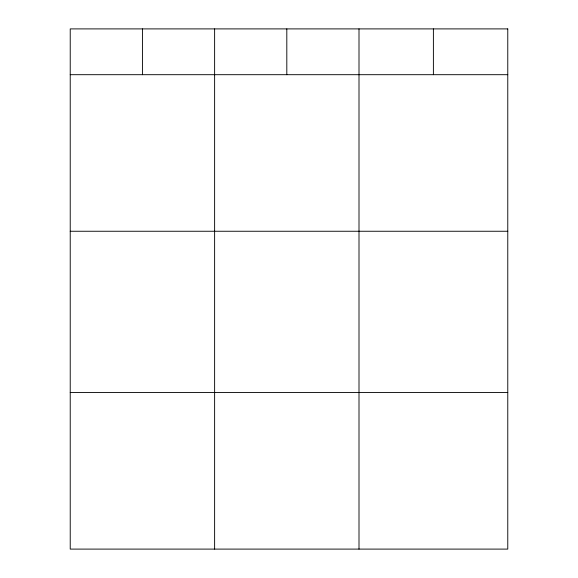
<?xml version="1.0" encoding="UTF-8"?>
<svg xmlns="http://www.w3.org/2000/svg" width="578" height="578" viewBox="0 0 578 578"><rect width="100%" height="100%" fill="white"/><g stroke="black" fill="none" stroke-linecap="round" stroke-linejoin="round"><path stroke-width="0.87" d="M70.227 74.692L507.773 74.692M70.227 231.251L507.773 231.251M70.227 392.549L507.773 392.549M433.392 28.9L433.392 74.692M359.003 28.9L359.003 549.1M286.811 28.9L286.811 74.692M214.619 28.9L214.619 549.1M142.426 28.9L142.426 74.692M507.773 28.9L70.227 28.9L70.227 549.1L507.773 549.1L507.773 28.9"/></g></svg>
